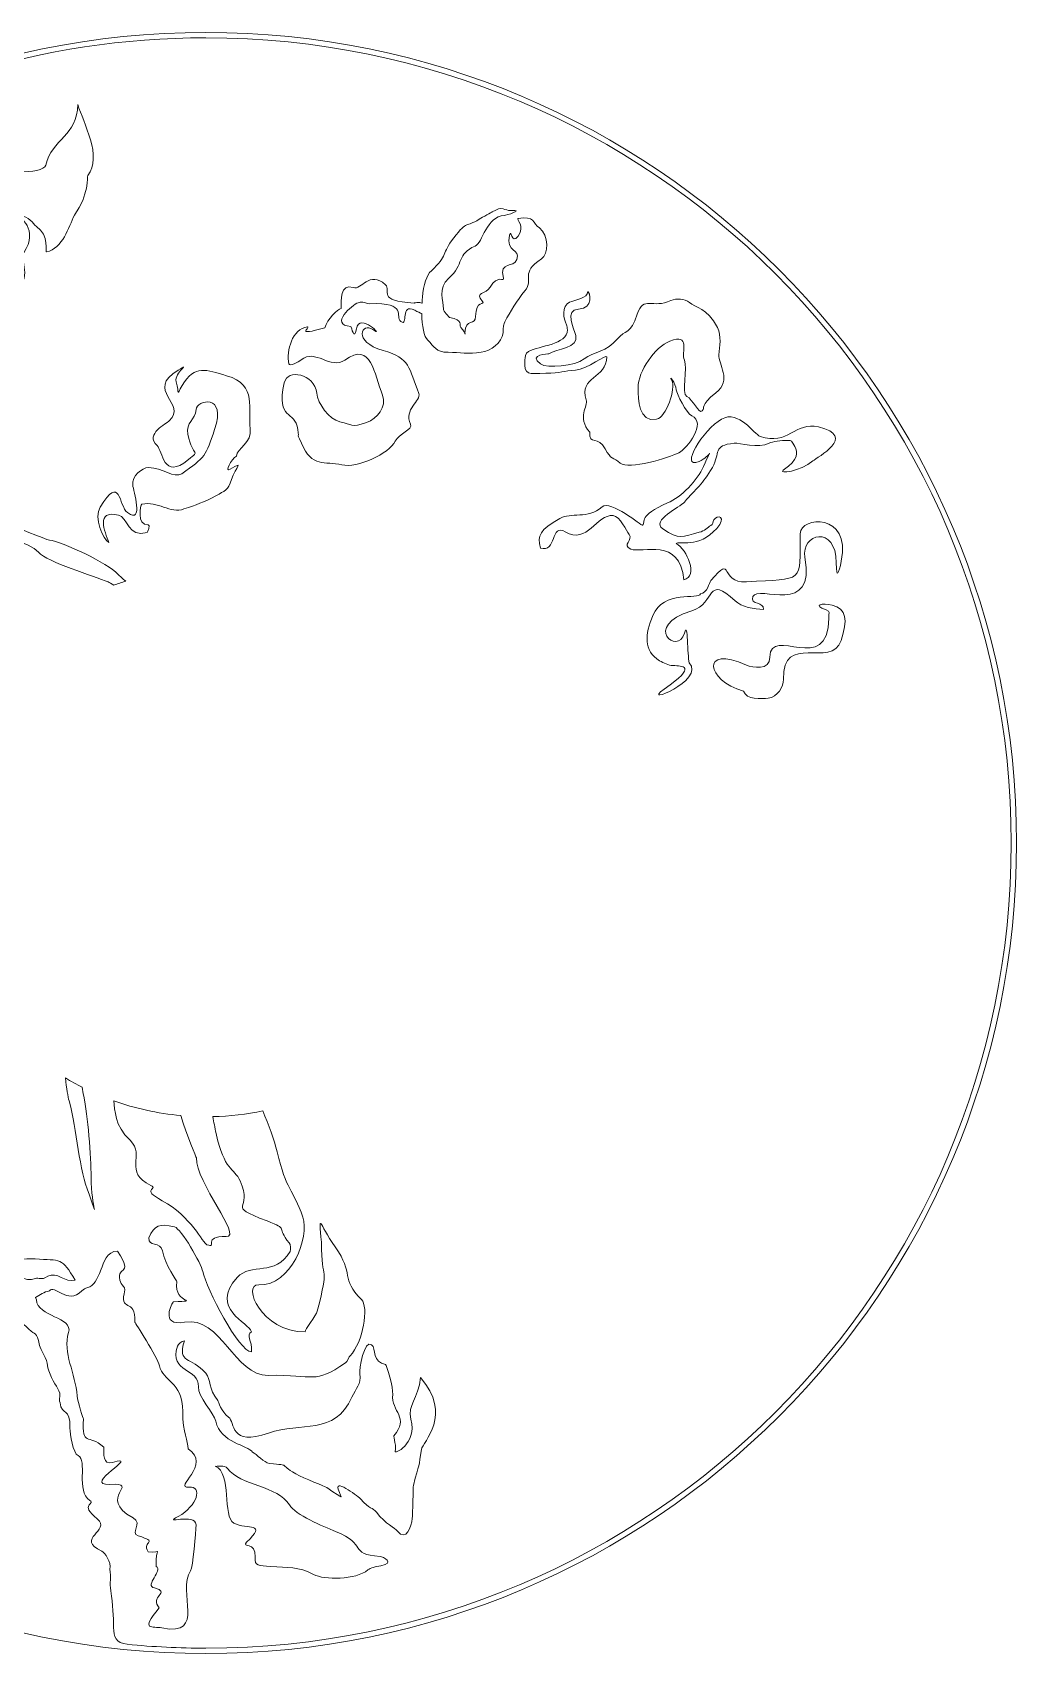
# Model space of a CAD drawing. Header units: inches. Extents: x 50 to 350, y -350 to -50.
# Drawn here: x 167.9 to 350, y -350 to -50 of the extents above; entities that cross this region are included whole.
import ezdxf

# ---------------------------------------------------------------- set-up
doc = ezdxf.new("R2010")
doc.units = ezdxf.units.IN
doc.header["$MEASUREMENT"] = 0
doc.layers.add('Layer 1', color=7, linetype='Continuous')

msp = doc.modelspace()

# ---------------------------------------------------------------- linework, layer by layer
at = {"layer": 'Layer 1', "lineweight": 0}
for points, knots in [([(350, -200), (350, -282.84), (282.84, -350), (200, -350), (117.16, -350), (50, -282.84), (50, -200), (50, -117.16), (117.16, -50), (200, -50), (282.84, -50), (350, -117.16), (350, -200)], [0, 0, 0, 0, 1, 1, 1, 2, 2, 2, 3, 3, 3, 4, 4, 4, 4]), ([(182.96, -152.28), (182.51, -152), (182.15, -151.79), (181.91, -151.69), (179.24, -150.6), (170.66, -148.05), (169.01, -146.21), (165.44, -142.22), (148.33, -142.23), (144.27, -140.84), (139.19, -139.11), (128.57, -140.65), (125.15, -137.88), (123.31, -136.4), (112.86, -136.98), (109.86, -136.98), (108.46, -136.98), (101.12, -136.57), (100.18, -136.91), (96.26, -138.33), (89.52, -136.58), (83.9, -138.76), (80.35, -140.13), (72.34, -140.07), (70.19, -141.61), (68.38, -142.9), (65.3, -143.96), (62.29, -145.13), (61.58, -145.4), (61.16, -145.96), (60.72, -146.98), (59.05, -151.38), (57.57, -155.88), (56.31, -160.47), (56.25, -160.96), (56.26, -161.42), (56.55, -161.73), (57.29, -162.52), (57.95, -163.35), (58.71, -163.98), (59.66, -164.75), (71.7, -172.36), (72.38, -172.31), (74.94, -173.58), (76.61, -178.22), (71.17, -173.62), (69.38, -172.11), (67.66, -172.52), (65, -170), (63.14, -168.24), (60, -166.97), (56.98, -164.41), (56.49, -164), (56.28, -163.42), (55.88, -163.51), (55.69, -163.56), (55.48, -164.04), (55.28, -164.46), (52.49, -175.85), (51, -187.75), (51, -200), (51, -265.77), (93.62, -321.58), (152.74, -341.34), (155.13, -341.72), (153.37, -335.74), (152.18, -335.32), (149.49, -334.36), (150.73, -322.31), (150.39, -320.08), (149.82, -316.21), (151.16, -318.5), (150.89, -316.63), (150.35, -312.97), (153.73, -312.59), (153.14, -311.91), (150.95, -309.36), (153.35, -309.18), (152.96, -306.93), (152.5, -304.28), (159, -304.22), (155.77, -302.88), (152.55, -301.54), (155.03, -300.4), (155.62, -300.36), (158.25, -300.2), (156.43, -299.15), (156.92, -299.22), (166.43, -300.59), (155.29, -294.76), (159.05, -295.63), (166.17, -297.26), (160.22, -295), (160.59, -294.16), (161.39, -292.34), (158.68, -294.93), (157.53, -293.51), (153.95, -289.07), (157.2, -289.38), (157.11, -288.24), (157.27, -287.07), (159.95, -284.76), (162.06, -287.51), (163.84, -289.82), (164.07, -286.66), (167.25, -289.99), (168.38, -291.17), (168.67, -290.22), (169.19, -292.96), (169.35, -293.79), (170.72, -295.56), (170.7, -296.7), (170.69, -297.74), (172.05, -300.14), (172.54, -300.9), (173.45, -302.3), (172.58, -302.81), (173, -303.57), (173.31, -306.11), (174.96, -304.28), (174.84, -308.31), (174.81, -309.3), (175.42, -312.96), (176.34, -313.37), (178.15, -314.17), (175.89, -319.89), (178.51, -321.66), (179.63, -322.42), (176.39, -322.23), (179.89, -325.09), (182.62, -327.3), (175.62, -328.67), (180.73, -331.05), (181.23, -331.29), (182.59, -333.1), (182.23, -334.37), (182.45, -335.89), (182.17, -336.8), (182.39, -338.42), (182.75, -340.95), (182.91, -343.19), (182.92, -345.17), (182.93, -346.97), (183.29, -347.99), (185.45, -348.29), (190.24, -348.76), (195.09, -349), (200, -349), (282.29, -349), (349, -282.29), (349, -200), (349, -117.71), (282.29, -51), (200, -51), (138.92, -51), (86.43, -87.76), (63.43, -140.36), (63.02, -141.57), (64.28, -141.16), (64.94, -140.87), (67.73, -139.64), (69.15, -138.98), (73.04, -137.91), (75.1, -137.35), (77.75, -137.52), (80.37, -136.38), (81.12, -136.06), (86.1, -134.85), (87.32, -134.58), (89.35, -135.21), (92.48, -132.9), (94.16, -132.43), (101.44, -130.36), (106.11, -119.67), (106.76, -119.51), (108.61, -115.64), (110.59, -114.39), (113.11, -108.22), (115.94, -101.3), (124.13, -98.88), (128.47, -92.54), (128.79, -92.53), (134.76, -86.48), (135.51, -86.67), (137.36, -85.29), (140.54, -83.47), (141.5, -81.81), (142.08, -80.81), (156.78, -75.17), (159.58, -75.52), (161.24, -75.73), (169.87, -76.46), (170.34, -74.55), (171.52, -69.73), (176.27, -69.06), (176.27, -63.35), (177.31, -66.69), (180.91, -73.02), (178.13, -76.48), (177.94, -76.71), (178.44, -79.99), (175.66, -83.8), (174.57, -86.12), (173.51, -89.95), (170.5, -90.63), (170.22, -90.69), (171.07, -87.58), (168.63, -85.91), (167.86, -85.38), (167.49, -83.93), (165.32, -83.93), (165.31, -83.9), (169.21, -86.53), (166.27, -90.78), (165.48, -91.92), (168.08, -95.62), (164.57, -97.93), (163.21, -98.83), (166.03, -97.17), (163.31, -94.45), (163.06, -95.69), (163.53, -100), (163.8, -101.28), (159.68, -103.93), (161.95, -110.86), (161.9, -111.15), (157.18, -111.15), (150.7, -103.58), (156.45, -110.17), (157.85, -111.77), (162.31, -113), (162.66, -115.08), (162.88, -116.35), (164.31, -117.36), (164.31, -121.79), (164.31, -124.51), (164.08, -119.81), (163.31, -119.49), (163.14, -117.43), (157.75, -115.37), (155.71, -112.46), (155.68, -112.42), (152.94, -109.36), (154.18, -111.96), (155.9, -115.59), (157.09, -120.26), (160.37, -123.63), (160.58, -123.85), (162.81, -127.2), (162.91, -127.23), (163.13, -129.43), (163.94, -134.28), (163.41, -136.33), (159.23, -137.4), (155.9, -131.15), (148.93, -130.11), (145.01, -129.53), (142.87, -127.98), (147.42, -130.82), (148.98, -131.8), (157.74, -137.66), (158.39, -138.47), (158.68, -138.83), (162.52, -140.91), (163.55, -140.91), (163.98, -141.26), (170.46, -143.88), (171.06, -143.95), (173.33, -144.2), (181.99, -148.29), (183.66, -150.19), (184.07, -150.65), (184.58, -151.11), (185.15, -151.55), (184.41, -151.78), (183.68, -152.02), (182.96, -152.28), (182.96, -152.28), (182.96, -152.28), (182.96, -152.28)], [0, 0, 0, 0, 1, 1, 1, 2, 2, 2, 3, 3, 3, 4, 4, 4, 5, 5, 5, 6, 6, 6, 7, 7, 7, 8, 8, 8, 9, 9, 9, 10, 10, 10, 11, 11, 11, 12, 12, 12, 13, 13, 13, 14, 14, 14, 15, 15, 15, 16, 16, 16, 17, 17, 17, 18, 18, 18, 19, 19, 19, 20, 20, 20, 21, 21, 21, 22, 22, 22, 23, 23, 23, 24, 24, 24, 25, 25, 25, 26, 26, 26, 27, 27, 27, 28, 28, 28, 29, 29, 29, 30, 30, 30, 31, 31, 31, 32, 32, 32, 33, 33, 33, 34, 34, 34, 35, 35, 35, 36, 36, 36, 37, 37, 37, 38, 38, 38, 39, 39, 39, 40, 40, 40, 41, 41, 41, 42, 42, 42, 43, 43, 43, 44, 44, 44, 45, 45, 45, 46, 46, 46, 47, 47, 47, 48, 48, 48, 49, 49, 49, 50, 50, 50, 51, 51, 51, 52, 52, 52, 53, 53, 53, 54, 54, 54, 55, 55, 55, 56, 56, 56, 57, 57, 57, 58, 58, 58, 59, 59, 59, 60, 60, 60, 61, 61, 61, 62, 62, 62, 63, 63, 63, 64, 64, 64, 65, 65, 65, 66, 66, 66, 67, 67, 67, 68, 68, 68, 69, 69, 69, 70, 70, 70, 71, 71, 71, 72, 72, 72, 73, 73, 73, 74, 74, 74, 75, 75, 75, 76, 76, 76, 77, 77, 77, 78, 78, 78, 79, 79, 79, 80, 80, 80, 81, 81, 81, 82, 82, 82, 83, 83, 83, 84, 84, 84, 85, 85, 85, 86, 86, 86, 87, 87, 87, 88, 88, 88, 89, 89, 89, 90, 90, 90, 91, 91, 91, 92, 92, 92, 93, 93, 93, 93]), ([(215.33, -111.34), (214.86, -108.92), (215.92, -104.84), (218.8, -104.51), (219.3, -104.69), (216.38, -106.27), (221.98, -104.66), (222.47, -103.08), (224.38, -101.18), (225, -101.1), (225, -99.67), (224.78, -96.34), (227.27, -97.23), (228.75, -97.76), (230.23, -93.97), (233.2, -96.68), (234.44, -97.82), (231.38, -99.7), (238.55, -100.08), (238.56, -100.08), (238.91, -99.99), (239.28, -99.98), (240.24, -99.97), (239.94, -100.58), (240.07, -99.01), (240.26, -96.67), (240.81, -94.92), (241.71, -94.1), (244.76, -91.32), (243.58, -90.94), (245.85, -88.02), (248.53, -84.57), (248.01, -86.23), (250.57, -84.56), (251.18, -84.17), (252.93, -83.25), (252.96, -83.23), (254.9, -81.98), (255.24, -83.03), (256.4, -82.95), (259.24, -82.77), (255.36, -83.89), (255.23, -83.89), (251.86, -84), (251.21, -88.99), (249.82, -89.54), (246.38, -90.93), (247.81, -92.97), (244.95, -95.47), (242.79, -97.36), (244.02, -99.75), (243.93, -101.17), (243.9, -101.58), (245.03, -102.69), (245.04, -102.78), (247.78, -103.18), (246.74, -104.12), (247.14, -104.58), (248.38, -106), (247.89, -105.97), (247.91, -105.59), (248.02, -102.84), (249.9, -104.31), (249.9, -102.55), (249.9, -99.47), (251.75, -100.46), (251.16, -99.77), (249.57, -97.93), (251.83, -98.55), (252.59, -97.16), (253.93, -94.74), (255.21, -96.22), (255.04, -95.47), (254.27, -92.1), (256.95, -93.74), (257.55, -92.01), (258.28, -89.94), (255.44, -90.81), (256.16, -87.53), (256.47, -86.15), (256.48, -89.36), (257.75, -87.71), (259.21, -85.81), (257.25, -84.53), (257.78, -84.43), (260.78, -83.87), (260.51, -85.29), (261.7, -86.19), (263.49, -87.53), (263.38, -91.11), (262.12, -91.92), (257.93, -94.6), (260.85, -95.54), (259, -97.84), (257.54, -99.63), (256.32, -101.62), (255.31, -103.58), (254.88, -104.43), (255.11, -104.53), (254.98, -105.58), (254.75, -107.5), (252.73, -108.9), (250.95, -109.19), (248.57, -109.58), (246.99, -109.21), (244.8, -109.2), (242.51, -109.18), (242.23, -108.08), (241.06, -106.98), (240.33, -106.31), (239.98, -104.29), (239.95, -102.04), (239.63, -101.9), (239.2, -101.7), (238.65, -101.42), (235.89, -99.99), (237.51, -104.59), (236.07, -103.49), (234.87, -102.59), (237.54, -99.96), (230.25, -100.2), (229.45, -100.22), (229.15, -99.66), (228.18, -100.01), (227.09, -100.41), (222.73, -104.06), (226.83, -104.42), (226.92, -104.43), (227.44, -107.24), (227.83, -104.88), (228.38, -101.54), (233.26, -106.79), (230.88, -104.99), (228.89, -103.49), (226.99, -107.24), (232.8, -108.87), (237.79, -110.26), (237.58, -112.13), (239.37, -116.8), (239.91, -118.21), (236.46, -119.76), (237.88, -122.5), (238.39, -123.48), (235.67, -124.28), (235.04, -125.63), (233.93, -127.98), (227.91, -130.67), (225.17, -130.03), (221.94, -129.27), (219.63, -130.65), (217.65, -125.98), (216.58, -123.44), (217.33, -125.69), (217.01, -123.48), (216.47, -119.76), (212.97, -122), (214.48, -114.84), (215.05, -112.18), (220.06, -113.13), (220.5, -116.78), (220.73, -118.65), (222.73, -121.62), (224.79, -122.05), (227.13, -122.53), (226.75, -123.24), (229.71, -122.19), (231.63, -121.51), (233.53, -119.24), (232.67, -117.1), (231.15, -113.32), (230.63, -107.01), (225.68, -110.64), (223.12, -112.51), (220.14, -108.4), (217.61, -110.59), (217.13, -111), (215.44, -111.88), (215.33, -111.34), (215.33, -111.34), (215.33, -111.34), (215.33, -111.34)], [0, 0, 0, 0, 1, 1, 1, 2, 2, 2, 3, 3, 3, 4, 4, 4, 5, 5, 5, 6, 6, 6, 7, 7, 7, 8, 8, 8, 9, 9, 9, 10, 10, 10, 11, 11, 11, 12, 12, 12, 13, 13, 13, 14, 14, 14, 15, 15, 15, 16, 16, 16, 17, 17, 17, 18, 18, 18, 19, 19, 19, 20, 20, 20, 21, 21, 21, 22, 22, 22, 23, 23, 23, 24, 24, 24, 25, 25, 25, 26, 26, 26, 27, 27, 27, 28, 28, 28, 29, 29, 29, 30, 30, 30, 31, 31, 31, 32, 32, 32, 33, 33, 33, 34, 34, 34, 35, 35, 35, 36, 36, 36, 37, 37, 37, 38, 38, 38, 39, 39, 39, 40, 40, 40, 41, 41, 41, 42, 42, 42, 43, 43, 43, 44, 44, 44, 45, 45, 45, 46, 46, 46, 47, 47, 47, 48, 48, 48, 49, 49, 49, 50, 50, 50, 51, 51, 51, 52, 52, 52, 53, 53, 53, 54, 54, 54, 55, 55, 55, 56, 56, 56, 57, 57, 57, 58, 58, 58, 59, 59, 59, 60, 60, 60, 60]), ([(271.02, -123.98), (268.57, -121.18), (270.78, -119.17), (270.38, -118.01), (268.87, -113.69), (274.16, -114.03), (274.16, -110.02), (274.16, -109.5), (270.59, -112.3), (268.37, -112.48), (266.2, -112.65), (265.67, -113.07), (262.9, -113.07), (259.69, -113.07), (258.82, -113.64), (259, -110.57), (259.02, -110.18), (259.15, -109.33), (259.66, -109.05), (261.71, -107.92), (266.88, -107.85), (266.88, -105.01), (266.88, -104.8), (266.74, -104.32), (266.74, -104.1), (266.08, -103.04), (265.8, -100.58), (267.29, -99.93), (268.31, -99.49), (270.65, -99.2), (270.65, -97.96), (271.05, -97.98), (271.86, -101.12), (268.94, -101.19), (266.22, -101.25), (268.16, -104.96), (268.44, -106.08), (269.03, -108.45), (264.88, -108.49), (263.43, -109.48), (263.42, -109.49), (259.5, -109.55), (261.92, -111.35), (263.07, -112.2), (268.3, -111.73), (269.99, -110.42), (271.72, -109.09), (274.17, -109.17), (276.13, -106.73), (277.55, -104.96), (278.59, -105.98), (279.82, -102.11), (280.91, -98.65), (282.69, -101.18), (286.02, -99.63), (287.07, -99.14), (288.53, -99.27), (289.45, -99.95), (290.5, -100.99), (292.78, -100.86), (294.64, -104.61), (295.42, -106.2), (295.07, -108.09), (294.92, -109.66), (294.75, -111.41), (297.42, -114.31), (294.35, -116.7), (291.22, -119.13), (292.48, -119.37), (291.84, -120.03), (291.21, -120.68), (290.09, -117.87), (289, -117.36), (287.92, -116.85), (289.21, -112.03), (288.53, -110.63), (287.87, -109.28), (289.76, -105.53), (285.84, -107.14), (283.08, -108.27), (279.96, -112.62), (279.96, -115.78), (279.96, -117.91), (280.03, -122.22), (283.39, -121.59), (285.11, -121.26), (287.05, -115.88), (286.19, -114.37), (285.52, -113.19), (286.95, -114.92), (287.03, -116.15), (287.08, -116.85), (288.87, -120.48), (289.91, -120.95), (292.7, -122.22), (289.1, -126.98), (287.49, -127.78), (285.65, -128.69), (278.24, -131.04), (276.66, -129.71), (275.33, -128.59), (274.97, -129.17), (273.88, -127.04), (272.63, -124.58), (270.9, -126.53), (271.02, -123.98), (271.02, -123.98), (271.02, -123.98), (271.02, -123.98)], [0, 0, 0, 0, 1, 1, 1, 2, 2, 2, 3, 3, 3, 4, 4, 4, 5, 5, 5, 6, 6, 6, 7, 7, 7, 8, 8, 8, 9, 9, 9, 10, 10, 10, 11, 11, 11, 12, 12, 12, 13, 13, 13, 14, 14, 14, 15, 15, 15, 16, 16, 16, 17, 17, 17, 18, 18, 18, 19, 19, 19, 20, 20, 20, 21, 21, 21, 22, 22, 22, 23, 23, 23, 24, 24, 24, 25, 25, 25, 26, 26, 26, 27, 27, 27, 28, 28, 28, 29, 29, 29, 30, 30, 30, 31, 31, 31, 32, 32, 32, 33, 33, 33, 34, 34, 34, 35, 35, 35, 36, 36, 36, 36]), ([(189.32, -141.1), (189.71, -141.06), (189.23, -142.49), (189.1, -142.54), (185.66, -143.62), (185.43, -139.68), (183.81, -139.31), (179.45, -138.33), (181.31, -142.37), (182.04, -144.42), (180.9, -143.84), (179.25, -139.75), (180.43, -137.84), (184.27, -131.61), (183.79, -137.59), (185.5, -138.86), (188.6, -141.18), (186.55, -134.64), (186.45, -133.78), (186.25, -132.11), (188.16, -130.52), (189.37, -130.52), (191.99, -130.52), (194.11, -132.62), (195.52, -131.66), (199.87, -128.68), (199.96, -128.35), (201.61, -123.5), (203.93, -116.73), (198.23, -118.01), (198.16, -119.8), (198.08, -121.77), (196.2, -122.12), (196.65, -124.36), (197.56, -128.86), (199.12, -127.07), (196.74, -129.06), (192.07, -132.99), (191.98, -127.34), (190.96, -126.44), (188.6, -124.34), (192.76, -122.32), (193.22, -121.89), (196.68, -118.64), (188.52, -116.25), (194.88, -112.51), (197.57, -110.93), (194.01, -112.92), (194.5, -114.64), (195.15, -116.96), (194.41, -117.28), (195.6, -115.33), (197.99, -111.39), (199.97, -112.43), (203.83, -113.53), (209.61, -115.17), (207.7, -119.91), (208.21, -123.32), (208.59, -125.87), (205.68, -127.04), (205.68, -128.39), (204.69, -128.91), (203.31, -131.57), (204.51, -130.84), (207.2, -129.2), (205.49, -130.39), (204.74, -132.73), (204.08, -134.82), (203.51, -134.8), (201.84, -135.74), (199.55, -137.03), (198.21, -137.37), (195.93, -138.19), (193.43, -139.08), (190.99, -136.7), (188.15, -137.29), (187.89, -137.34), (187.1, -141.3), (189.32, -141.1), (189.32, -141.1), (189.32, -141.1), (189.32, -141.1)], [0, 0, 0, 0, 1, 1, 1, 2, 2, 2, 3, 3, 3, 4, 4, 4, 5, 5, 5, 6, 6, 6, 7, 7, 7, 8, 8, 8, 9, 9, 9, 10, 10, 10, 11, 11, 11, 12, 12, 12, 13, 13, 13, 14, 14, 14, 15, 15, 15, 16, 16, 16, 17, 17, 17, 18, 18, 18, 19, 19, 19, 20, 20, 20, 21, 21, 21, 22, 22, 22, 23, 23, 23, 24, 24, 24, 25, 25, 25, 26, 26, 26, 27, 27, 27, 27]), ([(261.91, -145.41), (261.3, -143.05), (261.74, -142.05), (265.48, -139.93), (267.56, -138.76), (270.62, -140.12), (273.29, -137.82), (274.92, -136.4), (280.63, -141.39), (280.8, -141.21), (281.44, -140.57), (279.85, -139.45), (285.42, -137.08), (287.94, -136), (290.96, -132.88), (292.05, -130.35), (293.89, -126.1), (293.49, -128.5), (291.25, -129.39), (287.47, -130.91), (292.01, -123.46), (295.41, -121.56), (298.62, -119.76), (301.38, -124.35), (302.55, -124.76), (307.75, -126.54), (308.97, -121.96), (313.35, -123.01), (320.62, -124.74), (313.06, -128.61), (312.31, -129.29), (310.06, -131.32), (305.77, -131.72), (306.82, -131.01), (309.8, -129.02), (309.45, -127.65), (308.96, -126.65), (308.38, -125.48), (308.4, -125.53), (307.63, -125.5), (306.47, -125.45), (304.8, -125.72), (304.23, -126.01), (302.21, -127.04), (298.74, -125.91), (297.75, -126.01), (293.67, -126.46), (295.24, -127.79), (293.72, -130.5), (291.92, -133.7), (290.69, -134.34), (288.54, -136.92), (287.79, -137.82), (282.27, -140.33), (284.53, -141.87), (287.62, -143.96), (288.12, -143.3), (291.29, -142.51), (292.33, -142.25), (292.78, -141.61), (293.43, -141.24), (293.8, -141.05), (293.76, -140.62), (294.01, -140.19), (294.59, -139.16), (296.5, -139.58), (294.52, -141.8), (291.16, -145.56), (287.44, -144.1), (287.03, -144.56), (289.02, -145.67), (291.18, -150.67), (288.42, -151.31), (287.79, -143.27), (280.67, -146.49), (278.63, -145.6), (276.88, -144.84), (279.09, -143.98), (278.3, -142.89), (277.83, -142.23), (276.57, -139.51), (275.33, -139.4), (272.34, -139.13), (270.53, -144.87), (266.5, -142.39), (263.8, -140.74), (264.84, -146.4), (261.91, -145.41), (261.91, -145.41), (261.91, -145.41), (261.91, -145.41)], [0, 0, 0, 0, 1, 1, 1, 2, 2, 2, 3, 3, 3, 4, 4, 4, 5, 5, 5, 6, 6, 6, 7, 7, 7, 8, 8, 8, 9, 9, 9, 10, 10, 10, 11, 11, 11, 12, 12, 12, 13, 13, 13, 14, 14, 14, 15, 15, 15, 16, 16, 16, 17, 17, 17, 18, 18, 18, 19, 19, 19, 20, 20, 20, 21, 21, 21, 22, 22, 22, 23, 23, 23, 24, 24, 24, 25, 25, 25, 26, 26, 26, 27, 27, 27, 28, 28, 28, 29, 29, 29, 30, 30, 30, 30]), ([(289.43, -166.64), (292.55, -169.96), (280.17, -174.78), (284.82, -171.53), (291.13, -167.11), (288.1, -167.25), (286.44, -167.17), (285.55, -167.13), (284.71, -166.71), (283.95, -166.26), (280.84, -164.37), (281.29, -161.46), (282.69, -157.91), (284.57, -153.14), (291.29, -155.01), (291.52, -153.89), (292.87, -153.72), (293.07, -151.83), (293.42, -151.43), (297.81, -146.33), (294.8, -151.93), (300, -151.66), (310.76, -151.1), (309.96, -151.95), (309.96, -142.77), (309.96, -139.56), (319.43, -138.77), (317.56, -147.86), (317.12, -150), (316.63, -151.41), (316.63, -148.17), (316.63, -141.01), (310.03, -142.78), (310.84, -147.12), (312.91, -158.16), (302.13, -152.13), (301.2, -154.4), (300.55, -155.98), (303.45, -155.35), (303.16, -156.77), (301.49, -156.77), (299.11, -156.31), (297.91, -155.19), (292.53, -150.16), (294.41, -155.62), (289.9, -157.02), (280.49, -159.94), (287.45, -165.31), (288.53, -161.2), (289.23, -158.54), (289.06, -165.41), (289.43, -166.64), (289.43, -166.64), (289.43, -166.64), (289.43, -166.64)], [0, 0, 0, 0, 1, 1, 1, 2, 2, 2, 3, 3, 3, 4, 4, 4, 5, 5, 5, 6, 6, 6, 7, 7, 7, 8, 8, 8, 9, 9, 9, 10, 10, 10, 11, 11, 11, 12, 12, 12, 13, 13, 13, 14, 14, 14, 15, 15, 15, 16, 16, 16, 17, 17, 17, 18, 18, 18, 18]), ([(314.76, -156.88), (312.15, -155.9), (314.11, -155.56), (315.85, -155.98), (318.59, -156.65), (318.79, -158.66), (317.52, -162.55), (315.79, -167.87), (306.57, -160.85), (306.85, -169.76), (306.89, -170.96), (305.77, -173.05), (304.06, -173.19), (302.78, -173.29), (299.96, -173.53), (299.5, -171.89), (292.48, -169.94), (291.45, -163.28), (300.04, -167.07), (301.13, -167.55), (304.36, -168.14), (304.36, -165.61), (304.36, -159.48), (315.23, -169.36), (315.23, -158.39), (315.23, -157.35), (315.59, -157.2), (314.76, -156.88), (314.76, -156.88), (314.76, -156.88), (314.76, -156.88)], [0, 0, 0, 0, 1, 1, 1, 2, 2, 2, 3, 3, 3, 4, 4, 4, 5, 5, 5, 6, 6, 6, 7, 7, 7, 8, 8, 8, 9, 9, 9, 10, 10, 10, 10]), ([(177.12, -245.21), (176.06, -244.67), (175.01, -244.09), (173.99, -243.48), (174.21, -245.37), (174.45, -247.02), (174.66, -247.69), (175.77, -251.08), (176.44, -259.74), (178.01, -264.01), (180.53, -270.82), (178.74, -267.56), (178.74, -261.84), (178.74, -258.05), (178.14, -250.31), (177.38, -246.84), (177.25, -246.25), (177.17, -245.71), (177.12, -245.21), (177.12, -245.21), (177.12, -245.21), (177.12, -245.21)], [0, 0, 0, 0, 1, 1, 1, 2, 2, 2, 3, 3, 3, 4, 4, 4, 5, 5, 5, 6, 6, 6, 7, 7, 7, 7]), ([(195.34, -250.44), (196.48, -254.23), (198.23, -258.2), (198.23, -258.25), (198.11, -262.81), (206.8, -272.94), (203.76, -272.84), (199.19, -272.7), (202.27, -275.14), (200.17, -274.34), (199.48, -274.09), (197.18, -269.03), (191.91, -266.19), (187.66, -263.9), (191.36, -264.15), (189.8, -263.39), (184.58, -260.85), (188.9, -257.86), (185.95, -255.02), (183.04, -252.23), (183.18, -249.47), (182.95, -247.72), (186.88, -249.12), (191.03, -250.05), (195.34, -250.44), (195.34, -250.44), (195.34, -250.44), (195.34, -250.44)], [0, 0, 0, 0, 1, 1, 1, 2, 2, 2, 3, 3, 3, 4, 4, 4, 5, 5, 5, 6, 6, 6, 7, 7, 7, 8, 8, 8, 9, 9, 9, 9]), ([(210.52, -249.56), (207.53, -250.2), (204.43, -250.57), (201.27, -250.64), (201.45, -251.64), (201.65, -252.66), (201.88, -253.73), (203.36, -260.65), (205.2, -260.13), (206.32, -262.51), (209, -268.19), (203.12, -266.82), (211.31, -269.93), (215.53, -271.54), (212.91, -271.05), (215.38, -273.98), (215.66, -274.32), (215.78, -275.23), (215.56, -275.62), (212.86, -280.26), (208.35, -277.6), (205.78, -280.4), (200.5, -286.15), (208.04, -288.83), (208.42, -290.43), (207.29, -291.13), (208.61, -291.94), (208.41, -294.17), (206.15, -294.17), (200.08, -282.5), (199.42, -279.28), (199.13, -277.88), (195.43, -271.35), (194.2, -271.05), (191.34, -270.37), (190.53, -270.69), (189.41, -273.09), (189.32, -274.76), (191.58, -273.71), (191.93, -275.48), (192.45, -278.14), (194.63, -281.05), (194.61, -281.23), (193.97, -285.5), (199.45, -284.51), (193.94, -284.93), (193.89, -284.93), (191.23, -289.52), (196.02, -288.68), (202.82, -287.48), (205.27, -298.67), (211.52, -298.52), (220.41, -298.32), (219.81, -300.29), (225.83, -296.2), (226.04, -296.03), (226.59, -294.96), (226.66, -294.89), (229.12, -292.43), (230.17, -285.8), (228.77, -284.45), (224.83, -280.66), (227.49, -279.74), (223.92, -274.74), (220.77, -270.31), (220.92, -268.06), (221.36, -273.89), (221.36, -281.64), (222.92, -277.66), (220.6, -286.61), (220.38, -287.49), (218.26, -290.03), (218.33, -290.49), (210.2, -290.49), (206.62, -281.61), (209.76, -281.75), (215.89, -282.01), (219.17, -272.87), (217.93, -269.25), (216.08, -263.86), (214.88, -264.43), (213.15, -257.13), (212.63, -254.91), (211.61, -252.2), (210.52, -249.56), (210.52, -249.56), (210.52, -249.56), (210.52, -249.56)], [0, 0, 0, 0, 1, 1, 1, 2, 2, 2, 3, 3, 3, 4, 4, 4, 5, 5, 5, 6, 6, 6, 7, 7, 7, 8, 8, 8, 9, 9, 9, 10, 10, 10, 11, 11, 11, 12, 12, 12, 13, 13, 13, 14, 14, 14, 15, 15, 15, 16, 16, 16, 17, 17, 17, 18, 18, 18, 19, 19, 19, 20, 20, 20, 21, 21, 21, 22, 22, 22, 23, 23, 23, 24, 24, 24, 25, 25, 25, 26, 26, 26, 27, 27, 27, 28, 28, 28, 29, 29, 29, 29]), ([(181.08, -311.8), (178.18, -309.09), (177.13, -312.01), (177.31, -306.59), (177.31, -306.57), (176.26, -303.63), (176.17, -302.33), (175.89, -298.13), (173.42, -294.36), (174.58, -290.58), (175.45, -287.74), (168.81, -287.65), (168.62, -284.55), (168.62, -284.55), (168.44, -284.13), (168.44, -284.13), (169.4, -283.66), (169.96, -283.04), (171.03, -282.89), (171.88, -281.53), (174.31, -285.59), (177.05, -282.9), (178.48, -281.51), (178.81, -283.29), (180.6, -278.89), (181.06, -277.75), (181.67, -275.51), (183.63, -275.51), (187.01, -280.55), (182.82, -277.85), (184.31, -281.53), (184.43, -281.84), (185.06, -282.21), (185.02, -282.66), (183.82, -287.11), (187.03, -283.94), (186.83, -288.65), (186.83, -288.72), (191.06, -295.18), (191.38, -296.74), (192, -299.67), (195.7, -299.52), (195.7, -305.2), (195.7, -309.26), (196.68, -310.54), (196.68, -312.13), (201.29, -314.99), (193.73, -319.48), (196.85, -319.19), (199.47, -318.94), (198.4, -322.72), (194.88, -324.61), (191.66, -326.32), (198.16, -323.82), (198.16, -326.18), (198.16, -327.41), (197.54, -334.14), (197.17, -334.68), (194.51, -338.56), (200.2, -346.97), (191.84, -345.25), (190.19, -344.91), (187.6, -345.9), (191.37, -341.56), (189.42, -339.5), (193.62, -338.64), (190.47, -337.86), (188.5, -337.38), (192.2, -334.6), (190.77, -333.87), (190.6, -330.03), (192.17, -331.44), (189.28, -331.17), (188.09, -329.03), (191.48, -329.53), (187.43, -328.19), (185.92, -327.69), (188.4, -325.94), (186.52, -324.89), (179.53, -321.02), (188.22, -318.44), (182.23, -318.69), (176.75, -318.93), (188.32, -312.95), (182.68, -314.63), (180.89, -315.17), (181.08, -312.97), (181.08, -311.8)], [0, 0, 0, 0, 1, 1, 1, 2, 2, 2, 3, 3, 3, 4, 4, 4, 5, 5, 5, 6, 6, 6, 7, 7, 7, 8, 8, 8, 9, 9, 9, 10, 10, 10, 11, 11, 11, 12, 12, 12, 13, 13, 13, 14, 14, 14, 15, 15, 15, 16, 16, 16, 17, 17, 17, 18, 18, 18, 19, 19, 19, 20, 20, 20, 21, 21, 21, 22, 22, 22, 23, 23, 23, 24, 24, 24, 25, 25, 25, 26, 26, 26, 27, 27, 27, 28, 28, 28, 29, 29, 29, 29]), ([(175.79, -280.89), (173.93, -281.44), (172.41, -279.21), (170.76, -280.19), (169.42, -281), (169.09, -280.36), (168.44, -280.62), (166.41, -281.46), (164.62, -279.15), (164.12, -279.86), (161.7, -283.26), (161.67, -278.64), (158.2, -283.48), (156.21, -286.25), (154.14, -286.7), (155.77, -284.36), (156.52, -283.29), (158.59, -280.42), (159.74, -279.92), (163.77, -278.14), (163.66, -276.74), (168.39, -276.98), (173.13, -277.23), (173.32, -276.71), (175.79, -280.89), (175.79, -280.89), (175.79, -280.89), (175.79, -280.89)], [0, 0, 0, 0, 1, 1, 1, 2, 2, 2, 3, 3, 3, 4, 4, 4, 5, 5, 5, 6, 6, 6, 7, 7, 7, 8, 8, 8, 9, 9, 9, 9]), ([(208.61, -312.74), (207.81, -311.4), (202.68, -311.05), (201.83, -306.99), (201.53, -305.51), (198.45, -302.47), (198.59, -300.63), (198.85, -297.13), (193.13, -298.13), (194.72, -293.1), (194.82, -292.77), (195.54, -292.17), (196.02, -292.13), (194.67, -296.55), (197.2, -294.84), (199.95, -298.12), (201, -299.38), (200.4, -300.88), (202.2, -303.19), (202.41, -303.45), (202.72, -305.17), (204.19, -306.25), (205.4, -307.15), (204.36, -311.75), (211.58, -309.2), (217.62, -307.08), (223.76, -309.75), (227.01, -302.58), (227.79, -300.86), (228.75, -300.22), (228.45, -298.21), (228.35, -297.51), (229.28, -291.77), (230.65, -292.86), (231.53, -293.56), (230.75, -296.15), (233.25, -296.52), (233.47, -296.55), (234.67, -300.83), (234.56, -302.04), (234.28, -305.25), (237.72, -306.35), (234.76, -309.7), (234.72, -309.75), (235.28, -312.03), (235.03, -312.52), (234.63, -313.28), (239.16, -311.28), (237.92, -306.65), (237.19, -303.94), (239.37, -302.93), (239.68, -298.92), (245.81, -305.73), (240.05, -310.97), (239.88, -312.21), (239.42, -315.54), (239.46, -314.72), (238.38, -318.91), (238.37, -318.93), (238.22, -324.35), (238.17, -325.03), (238.07, -326.35), (237.03, -329.44), (235.45, -327.35), (234.94, -326.68), (233.3, -326.12), (231.55, -323.85), (230.82, -322.91), (230.33, -323.38), (228.62, -321.39), (228.51, -321.25), (223.89, -317.56), (224.48, -319.56), (225.04, -321.52), (225.93, -321.58), (222.35, -319.29), (222.02, -319.08), (218.17, -317.59), (216.61, -316.73), (213.16, -314.81), (216.03, -315.27), (211.76, -314.8), (210.72, -314.68), (209.35, -313.06), (208.61, -312.74), (208.61, -312.74), (208.61, -312.74), (208.61, -312.74)], [0, 0, 0, 0, 1, 1, 1, 2, 2, 2, 3, 3, 3, 4, 4, 4, 5, 5, 5, 6, 6, 6, 7, 7, 7, 8, 8, 8, 9, 9, 9, 10, 10, 10, 11, 11, 11, 12, 12, 12, 13, 13, 13, 14, 14, 14, 15, 15, 15, 16, 16, 16, 17, 17, 17, 18, 18, 18, 19, 19, 19, 20, 20, 20, 21, 21, 21, 22, 22, 22, 23, 23, 23, 24, 24, 24, 25, 25, 25, 26, 26, 26, 27, 27, 27, 28, 28, 28, 29, 29, 29, 29]), ([(201.71, -315.34), (201.94, -315.43), (203.46, -315.02), (203.99, -315.74), (206.33, -318.95), (213.32, -318.91), (215.44, -322.48), (216.52, -324.3), (221.68, -326.47), (223.98, -327.39), (230.06, -329.82), (226.2, -331.58), (232.23, -332.03), (232.69, -332.07), (235.15, -333.27), (232.34, -333.74), (231.37, -333.91), (230.45, -334.15), (229.98, -334.53), (227.7, -336.4), (221.92, -336.41), (219.92, -335.36), (217.09, -333.87), (215.15, -334.12), (212.02, -333.88), (209.7, -333.7), (208.98, -333.92), (209.12, -332.09), (209.33, -329.27), (206.48, -330.45), (207.53, -329.41), (211.4, -325.6), (207.71, -327.14), (205.16, -325.85), (203.03, -324.77), (204.83, -316.51), (201.71, -315.34), (201.71, -315.34), (201.71, -315.34), (201.71, -315.34)], [0, 0, 0, 0, 1, 1, 1, 2, 2, 2, 3, 3, 3, 4, 4, 4, 5, 5, 5, 6, 6, 6, 7, 7, 7, 8, 8, 8, 9, 9, 9, 10, 10, 10, 11, 11, 11, 12, 12, 12, 13, 13, 13, 13])]:
    msp.add_open_spline(points, degree=3, knots=knots, dxfattribs=at)

doc.saveas('drawing.dxf')
